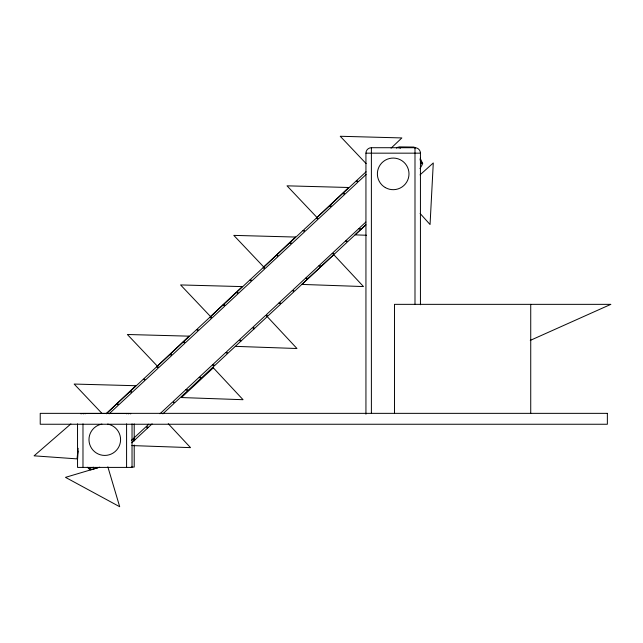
<?xml version="1.0" encoding="UTF-8"?>
<svg xmlns="http://www.w3.org/2000/svg" width="643" height="643" viewBox="0 0 643 643"><rect width="100%" height="100%" fill="white"/><g stroke="black" fill="none" stroke-linecap="round" stroke-linejoin="round"><path stroke-width="0.96" d="M78.133 451.016L77.57 458.917L34.079 455.831L70.899 423.898M77.112 458.186L78.157 448.292M419.992 168.643L422.306 164.455L420.852 163.065M106.304 413.658L135.794 385.72L74.154 384.056L102.1 413.545M391.081 148.155L401.867 137.932L340.235 136.268L366.132 163.603M106.256 413.738L116.817 403.908L118.272 405.299L109.125 413.819M366.068 171.785L356.913 180.305L358.376 181.704L366.116 174.494M131.333 440.439L132.739 439.121L134.202 440.519M148.79 424.179L146.676 426.148L148.139 427.539M159.978 413.754L172.645 401.955L174.108 403.354L162.848 413.835M365.867 222.02L359.533 227.919L360.996 229.31L365.923 224.72L355.081 234.856L366.598 235.258M131.815 442.77L152.11 423.85M235.346 346.36L296.97 348.514L267.239 316.621L227.96 353.2L226.497 351.809L239.172 340.01L240.627 341.401M420.032 174.88L433.286 162.952L430.054 224.528L420.112 213.476M396.466 148.107L398.162 147.078L399.134 148.003M530.258 340.404L610.85 304.348L394.481 304.348L394.481 413.353M93.484 467.22L89.69 468.353L91.153 469.744L97.792 467.766M99.681 467.196L65.49 477.355L119.702 506.732L107.847 466.842M365.939 414.188L365.939 153.163A5.449 5.449 0 0 1 371.389 147.713L414.992 147.713A5.449 5.449 0 0 1 420.442 153.163L420.442 304.758M365.939 153.163L420.442 153.163M80.978 413.851A5.449 5.449 0 0 1 82.979 413.465L128.761 413.465A5.449 5.449 0 0 1 130.77 413.851M131.26 467.067L134.21 467.067L134.21 444.996M131.895 445.575L190.537 447.632L168.241 423.713M87.352 467.244L90.317 469.912L88.855 468.522M415.016 147.994L414.044 147.07L399.006 146.885L400.468 148.276M267.239 316.621L265.776 315.231L253.109 327.03L254.564 328.428M253.929 329.015L252.474 327.625L239.799 339.424L241.262 340.814M147.504 428.125L146.041 426.735L133.374 438.534L134.829 439.925M420.184 158.258L422.724 163.7L421.269 162.309L419.992 159.585M530.732 304.348L530.732 413.353M414.992 147.713L414.992 304.348M371.389 147.713L371.389 413.377M134.21 423.93L134.21 440.985M132.032 423.866L132.032 467.405L77.546 467.405L77.53 423.866M126.583 413.851L126.583 413.465A5.449 5.449 0 0 1 128.584 413.851M126.583 423.866L126.583 467.405M85.157 413.851L85.157 413.465A5.449 5.449 0 0 0 83.156 413.851M82.979 423.866L82.979 467.405M107.654 424.083A15.802 15.802 0 0 1 117.958 448.348A15.802 15.802 0 0 1 91.603 448.348A15.802 15.802 0 0 1 101.907 424.083M189.01 336.16L157.358 366.148L127.37 334.497L189.01 336.16M242.226 286.601L210.574 316.589L180.587 284.937L242.226 286.601M295.442 237.05L263.791 267.03L233.803 235.378L295.442 237.05M348.659 187.491L316.999 217.479L287.019 185.827L348.659 187.491M130.119 391.515L117.444 403.314L118.907 404.712L131.574 392.913L130.119 391.515M143.421 379.129L130.754 390.928L132.209 392.318L144.884 380.519L143.421 379.129M156.723 366.735L144.056 378.534L145.519 379.933L158.186 368.134L156.723 366.735M170.025 354.349L157.358 366.148L158.821 367.539L171.488 355.74L170.025 354.349M183.335 341.955L170.66 353.754L172.123 355.153L184.79 343.354L183.335 341.955M196.637 329.57L183.962 341.369L185.425 342.759L198.1 330.96L196.637 329.57M209.939 317.184L197.272 328.983L198.727 330.373L211.402 318.574L209.939 317.184M223.242 304.79L210.574 316.589L212.037 317.988L224.704 306.181L223.242 304.79M236.544 292.404L223.877 304.203L225.339 305.594L238.006 293.795L236.544 292.404M249.854 280.01L237.179 291.809L238.641 293.208L251.309 281.409L249.854 280.01M263.156 267.625L250.481 279.424L251.943 280.814L264.619 269.015L263.156 267.625M276.458 255.231L263.791 267.03L265.246 268.428L277.921 256.629L276.458 255.231M289.76 242.845L277.093 254.644L278.556 256.035L291.223 244.236L289.76 242.845M303.062 230.459L290.395 242.258L291.858 243.649L304.525 231.85L303.062 230.459M316.372 218.065L303.697 229.864L305.16 231.255L317.827 219.456L316.372 218.065M329.674 205.68L316.999 217.479L318.462 218.869L331.137 207.07L329.674 205.68M342.976 193.286L330.309 205.085L331.764 206.483L344.439 194.684L342.976 193.286M356.278 180.9L343.611 192.699L345.074 194.09L357.741 182.291L356.278 180.9M185.956 389.57L173.28 401.369L174.743 402.759L187.41 390.96L185.956 389.57M199.258 377.176L186.583 388.975L188.045 390.373L200.72 378.574L199.258 377.176M212.56 364.79L199.893 376.589L201.347 377.98L214.023 366.18L212.56 364.79M225.862 352.396L213.195 364.195L214.658 365.594L227.325 353.795L225.862 352.396M279.078 302.845L266.411 314.644L267.866 316.034L280.541 304.235L279.078 302.845M292.38 290.451L279.713 302.25L281.176 303.649L293.843 291.85L292.38 290.451M305.69 278.065L293.015 289.864L294.478 291.255L307.145 279.456L305.69 278.065M318.992 265.672L306.317 277.471L307.78 278.869L320.455 267.07L318.992 265.672M332.294 253.286L319.627 265.085L321.082 266.475L333.757 254.676L363.488 286.569L301.864 284.415L333.757 254.676L332.294 253.286M345.596 240.9L332.929 252.699L334.392 254.089L347.059 242.29L345.596 240.9M358.898 228.506L346.231 240.305L347.694 241.696L360.361 229.897L358.898 228.506M213.315 367.812L181.43 397.551L243.054 399.705L213.315 367.812M607.362 413.353L40.228 413.353L40.228 424.251L607.362 424.251L607.362 413.353M385.286 187.563A15.802 15.802 0 0 0 408.996 173.875A15.802 15.802 0 0 0 385.286 160.187A15.802 15.802 0 0 0 385.286 187.563"/></g></svg>
